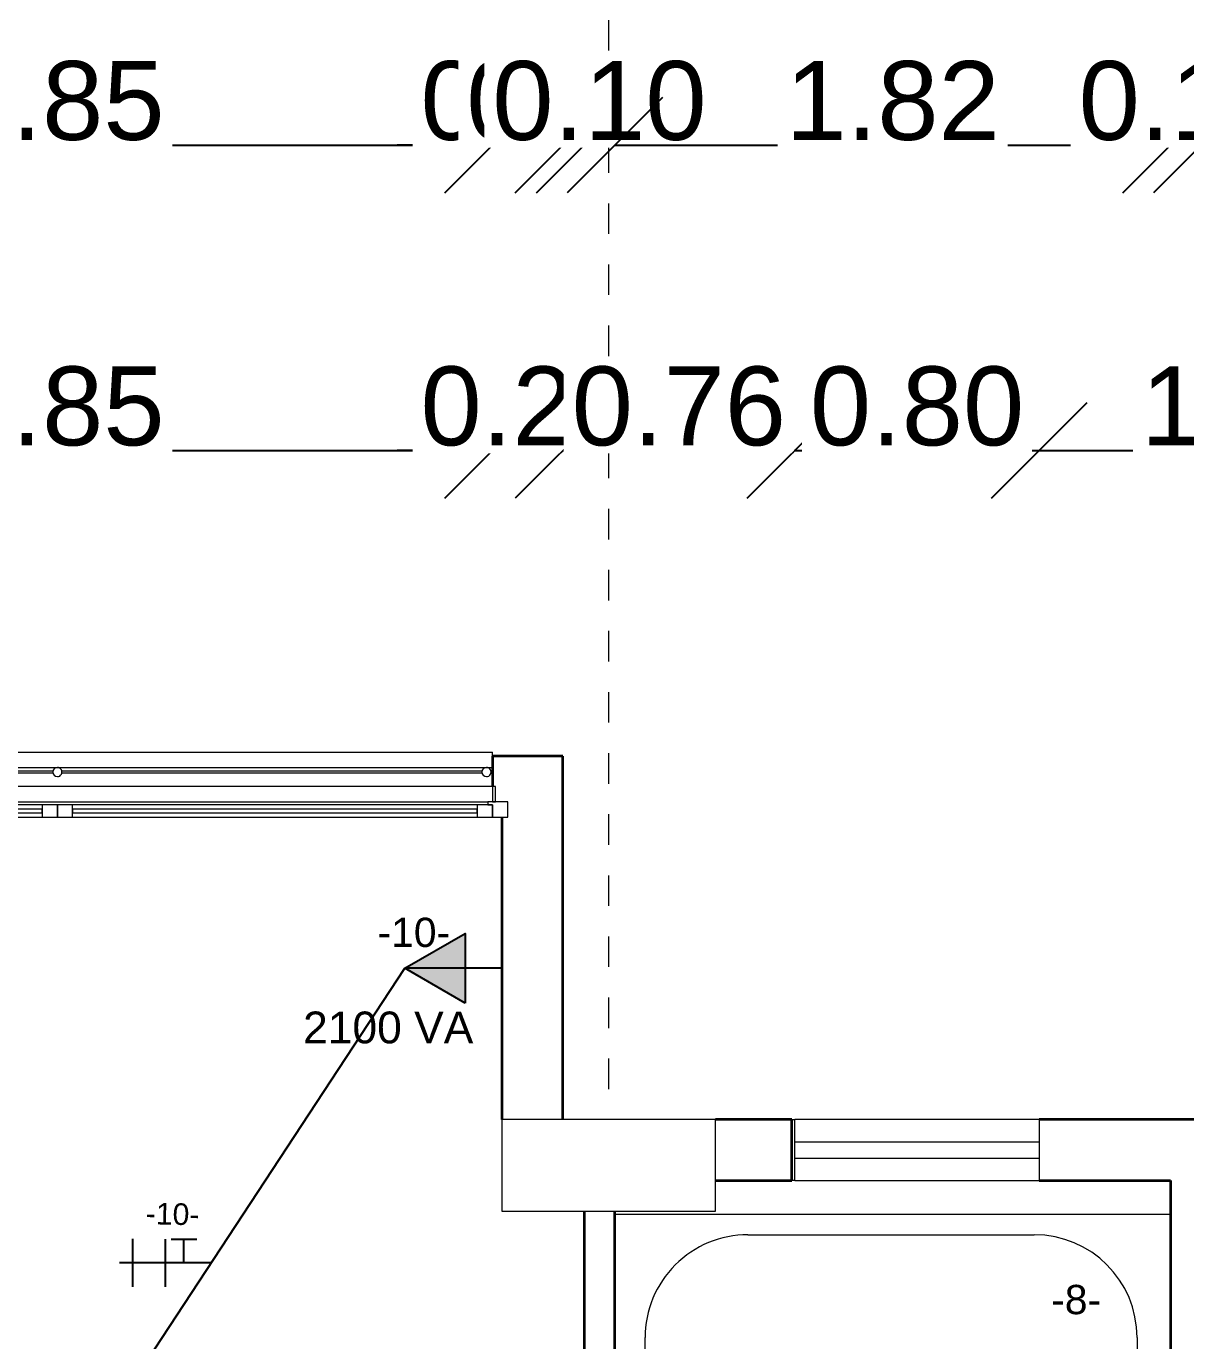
# Model space of a CAD drawing. Header units: metres. Extents: x -182 to 99, y 70 to 117.
# Drawn here: x -3.93 to -0.133, y 109.716 to 114.019 of the extents above; entities that cross this region are included whole.
import ezdxf

# ---------------------------------------------------------------- set-up
doc = ezdxf.new("R2010")
doc.units = ezdxf.units.M
doc.header["$LTSCALE"] = 0.01
doc.linetypes.add('TRAZOS2', pattern=[9.525, 6.35, -3.175])
for name, color, linetype, lineweight in [('A-FLOR-HRAL', 1, 'Continuous', 9), ('A-GLAZ', 6, 'Continuous', 9), ('A-GLAZ-FRAM', 6, 'Continuous', 13), ('A-GLAZ-GLAS', 6, 'Continuous', 13), ('A-GLAZ-SILL', 1, 'Continuous', 9), ('A-WALL', 2, 'Continuous', 9), ('P-SANR-FIXT', 6, 'Continuous', 9), ('S-COLS', 6, 'Continuous', 9), ('S-GRID', 1, 'Continuous', 9)]:
    doc.layers.add(name, color=color, linetype=linetype, lineweight=lineweight)
for name, color, linetype in [('FIAÇÃO', 10, 'Continuous'), ('Força', 7, 'Continuous'), ('Iluminação', 7, 'Continuous')]:
    doc.layers.add(name, color=color, linetype=linetype)
doc.styles.add('Arial', font='arial.ttf', dxfattribs={"height": 0.29506})
doc.styles.add('Arial_2', font='arial.ttf', dxfattribs={"height": 0.258177})
doc.dimstyles.new('Diagonal', dxfattribs={"dimscale": 0.3048, "dimtxt": 0.258177, "dimasz": 1.025262, "dimexe": 0.984252, "dimexo": 0.615157, "dimgap": 0.04101, "dimtad": 1, "dimrnd": 0.01, "dimzin": 0, "dimdsep": 46, "dimtxsty": 'Arial_2', "dimblk1": 'OBLIQUE', "dimblk2": 'OBLIQUE', "dimsah": 1, "dimcen": 0.09, "dimse1": 1, "dimse2": 1, "dimazin": 0, "dimtfac": 1, "dimtix": 1, "dimtmove": 0, "dimatfit": 3, "dimfxl": 1, "dimtvp": 1, "dimtfill": 1, "dimtolj": 1, "dimtzin": 0, "dimarcsym": 2})

# ---------------------------------------------------------------- blocks, each defined once
blk = doc.blocks.new('Pilar rectangular hormigón - 300 x 700 mm-506285-Nivel 4')
at = {"layer": 'S-COLS'}
for p, q in [((0.15, 0.35), (-0.15, 0.35)), ((-0.15, 0.35), (-0.15, -0.35)), ((0.15, -0.35), (0.15, 0.35)), ((-0.15, -0.35), (0.15, -0.35))]:
    blk.add_line(p, q, dxfattribs=at)
blk = doc.blocks.new('M_Bañera de hidromasaje - 1830 mm x 1120 mm - Privado-227122-Nivel 4')
at = {"layer": 'P-SANR-FIXT'}
for p, q in [((0, 1.12), (1.82, 1.12)), ((0.4461, 1.0525), (1.3839, 1.0525)), ((0.1095, 0.404), (0.1095, 0.716)), ((1.7205, 0.716), (1.7205, 0.404)), ((1.3839, 0.0675), (0.4461, 0.0675)), ((1.82, 0), (0, 0))]:
    blk.add_line(p, q, dxfattribs=at)
blk.add_circle((0.4778, 0.5564), 0.02, dxfattribs=at)
for centre, radius, start, end in [((0.4461, 0.716), 0.3365, 90, 180), ((1.3839, 0.716), 0.3366, 360, 90), ((0.4461, 0.404), 0.3366, 180, 270), ((1.3839, 0.404), 0.3366, 270, 0)]:
    blk.add_arc(centre, radius, start, end, dxfattribs=at)
blk = doc.blocks.new('PF 2 Vantaux - Droits - 2_95m x 2_15m-V27-Nivel 4')
at = {"layer": 'A-GLAZ'}
for p, q in [((-1.425, 0), (-1.435, 0)), ((-1.435, 0), (-1.435, -0.05)), ((-1.425, -0.05), (-1.425, 0)), ((1.435, 0), (1.425, 0)), ((1.425, 0), (1.425, -0.05)), ((1.435, -0.05), (1.435, 0)), ((-1.435, -0.05), (-1.425, -0.05)), ((1.425, -0.05), (1.435, -0.05))]:
    blk.add_line(p, q, dxfattribs=at)
at = {"layer": 'A-GLAZ-FRAM', "lineweight": 9}
for p, q in [((1.425, 0), (-1.425, 0)), ((-1.41, -0.05), (1.41, -0.05)), ((-0.05, -0.06), (-1.375, -0.06)), ((1.375, -0.06), (0.05, -0.06)), ((-1.375, -0.1), (-0.05, -0.1)), ((0.05, -0.1), (1.375, -0.1))]:
    blk.add_line(p, q, dxfattribs=at)
at = {"layer": 'A-GLAZ-FRAM'}
for p, q in [((-1.41, -0.05), (-1.475, -0.05)), ((-1.475, -0.05), (-1.475, -0.1)), ((-1.425, -0.06), (-1.425, -0.1)), ((-1.375, -0.06), (-1.425, -0.06)), ((-1.425, -0.1), (-1.425, -0.06)), ((-1.425, -0.06), (-1.41, -0.06)), ((-1.41, -0.06), (-1.41, -0.05)), ((-1.375, -0.1), (-1.375, -0.06)), ((0, -0.06), (-0.05, -0.06)), ((-0.05, -0.06), (-0.05, -0.1)), ((0, -0.1), (0, -0.06)), ((0.05, -0.06), (0, -0.06)), ((0, -0.06), (0, -0.1)), ((0.05, -0.1), (0.05, -0.06)), ((1.375, -0.06), (1.375, -0.1)), ((1.425, -0.06), (1.375, -0.06)), ((1.475, -0.05), (1.41, -0.05)), ((1.41, -0.05), (1.41, -0.06)), ((1.41, -0.06), (1.425, -0.06)), ((1.425, -0.1), (1.425, -0.06)), ((1.425, -0.06), (1.425, -0.1)), ((1.475, -0.1), (1.475, -0.05)), ((-1.475, -0.1), (-1.425, -0.1)), ((-1.425, -0.1), (-1.375, -0.1)), ((-0.05, -0.1), (0, -0.1)), ((0, -0.1), (0.05, -0.1)), ((1.375, -0.1), (1.425, -0.1)), ((1.425, -0.1), (1.475, -0.1))]:
    blk.add_line(p, q, dxfattribs=at)
at = {"layer": 'A-GLAZ-GLAS'}
for p, q in [((-0.05, -0.074), (-1.375, -0.074)), ((-1.375, -0.074), (-1.375, -0.086)), ((-1.375, -0.086), (-0.05, -0.086)), ((-0.05, -0.086), (-0.05, -0.074)), ((1.375, -0.074), (0.05, -0.074)), ((0.05, -0.074), (0.05, -0.086)), ((0.05, -0.086), (1.375, -0.086)), ((1.375, -0.086), (1.375, -0.074))]:
    blk.add_line(p, q, dxfattribs=at)
blk = doc.blocks.new('Barandilla - 30 mm-412618-Nivel 4')
at = {"layer": 'A-FLOR-HRAL'}
for p, q in [((0.015, 0.016), (-0.015, 0.016)), ((-0.015, 0.016), (-0.015, -0.014)), ((0.015, -0.014), (0.015, 0.016)), ((-0.015, -0.014), (0.015, -0.014))]:
    blk.add_line(p, q, dxfattribs=at)
blk = doc.blocks.new('Barandilla - 30 mm-412620-Nivel 4')
at = {"layer": 'A-FLOR-HRAL'}
for start, end in [(0, 180), (180, 360)]:
    blk.add_arc((0, 0), 0.015, start, end, dxfattribs=at)
blk = doc.blocks.new('Barandilla - Barandilla-506086-Nivel 4')
at = {"layer": 'A-FLOR-HRAL'}
for p, q in [((-7.802, 14.0503), (-7.806, 14.0503)), ((-7.806, 14.0453), (-7.802, 14.0453)), ((-6.3953, 14.0503), (-7.772, 14.0503)), ((-7.772, 14.0453), (-6.3957, 14.0453)), ((-4.9903, 14.0503), (-6.3663, 14.0503)), ((-6.3663, 14.0453), (-4.9907, 14.0453)), ((-4.956, 14.0503), (-4.961, 14.0503)), ((-4.961, 14.0453), (-4.956, 14.0453))]:
    blk.add_line(p, q, dxfattribs=at)
at = {"rotation": 89.99999999999984}
for name, p in [('Barandilla - 30 mm-412618-Nivel 4', (-7.786, 14.0478)), ('Barandilla - 30 mm-412620-Nivel 4', (-6.381, 14.0478)), ('Barandilla - 30 mm-412620-Nivel 4', (-4.976, 14.0478))]:
    blk.add_blockref(name, p, dxfattribs=at)
blk = doc.blocks.new('Tipo de barandal superior -  13-506092-Nivel 4')
at = {"layer": 'A-FLOR-HRAL'}
for p, q in [((-7.806, 14.1128), (-7.806, 14.1003)), ((-7.806, 14.1128), (-4.956, 14.1128)), ((-4.956, 14.1003), (-4.956, 14.1128)), ((-7.806, 14.0628), (-7.802, 14.0628)), ((-7.772, 14.0628), (-4.956, 14.0628))]:
    blk.add_line(p, q, dxfattribs=at)
blk = doc.blocks.new('Ventana simple - 25 x 80 cm-430068-Nivel 4')
at = {"layer": 'A-GLAZ-FRAM', "lineweight": 9}
for p, q in [((-0.4, 0.035), (0.4, 0.035)), ((-0.4, -0.02), (-0.4, 0.035)), ((0.4, 0.035), (0.4, -0.02)), ((0.4, -0.02), (-0.4, -0.02))]:
    blk.add_line(p, q, dxfattribs=at)
at = {"layer": 'A-GLAZ-SILL'}
for p, q in [((-0.4, 0.1079), (0.4, 0.1079)), ((-0.4, 0.035), (-0.4, 0.1079)), ((0.4, 0.1079), (0.4, 0.035)), ((-0.4, -0.0941), (-0.4, -0.02)), ((0.4, -0.02), (0.4, -0.0941)), ((0.4, -0.0941), (-0.4, -0.0941))]:
    blk.add_line(p, q, dxfattribs=at)
blk = doc.blocks.new('_Oblique')
at = {"color": 0, "linetype": 'ByBlock', "lineweight": -2}
blk.add_line((-0.5, -0.5), (0.5, 0.5), dxfattribs=at)
blk = doc.blocks.new('*D441')
at = {"color": 0, "lineweight": -2, "transparency": 16777216}
blk.add_line((-6.0229, 115.63), (8.6451, 115.63), dxfattribs=at)
at = {"layer": 'Defpoints', "color": 0, "transparency": 16777216}
for p in [(-6.0229, 115.63), (8.6451, 115.63), (8.6451, 109.44)]:
    blk.add_point(p, dxfattribs=at)
at = {"color": 0, "lineweight": -2, "transparency": 16777216, "xscale": 0.3124999999999999, "yscale": 0.3124999999999999, "zscale": 0.3124999999999999, "rotation": 180}
blk.add_blockref('_Oblique', (-6.0229, 115.63), dxfattribs=at)
at = {"color": 0, "lineweight": -2, "transparency": 16777216, "xscale": 0.3124999999999999, "yscale": 0.3124999999999999, "zscale": 0.3124999999999999}
blk.add_blockref('_Oblique', (8.6451, 115.63), dxfattribs=at)
at = {"color": 0, "transparency": 16777216, "insert": (1.3111, 115.7743), "char_height": 0.25818, "attachment_point": 5, "style": 'Arial_2', "bg_fill": 3, "box_fill_scale": 1.1, "bg_fill_color": 256, "bg_fill_true_color": 13158600, "bg_fill_transparency": 0}
blk.add_mtext('\\A1;14.67', dxfattribs=at)
blk = doc.blocks.new('*D445')
at = {"color": 0, "lineweight": -2, "transparency": 16777216}
blk.add_line((-5.2529, 112.63), (-2.4029, 112.63), dxfattribs=at)
at = {"layer": 'Defpoints', "color": 0, "transparency": 16777216}
for p in [(-2.4029, 112.63), (-5.2529, 111.6425), (-2.4029, 111.6425)]:
    blk.add_point(p, dxfattribs=at)
at = {"color": 0, "lineweight": -2, "transparency": 16777216, "xscale": 0.3124999999999999, "yscale": 0.3124999999999999, "zscale": 0.3124999999999999, "rotation": 180}
blk.add_blockref('_Oblique', (-5.2529, 112.63), dxfattribs=at)
at = {"color": 0, "lineweight": -2, "transparency": 16777216, "xscale": 0.3124999999999999, "yscale": 0.3124999999999999, "zscale": 0.3124999999999999}
blk.add_blockref('_Oblique', (-2.4029, 112.63), dxfattribs=at)
at = {"color": 0, "transparency": 16777216, "insert": (-3.8279, 112.7743), "char_height": 0.25818, "attachment_point": 5, "style": 'Arial_2', "bg_fill": 3, "box_fill_scale": 1.1, "bg_fill_color": 256, "bg_fill_true_color": 13158600, "bg_fill_transparency": 0}
blk.add_mtext('\\A1;2.85', dxfattribs=at)
blk = doc.blocks.new('*D446')
at = {"color": 0, "lineweight": -2, "transparency": 16777216}
for p, q in [((-2.4029, 112.63), (-2.7154, 112.63)), ((-2.4029, 112.63), (-2.1729, 112.63)), ((-2.1729, 112.63), (-1.8604, 112.63))]:
    blk.add_line(p, q, dxfattribs=at)
at = {"layer": 'Defpoints', "color": 0, "transparency": 16777216}
for p in [(-2.4029, 111.6425), (-2.1729, 111.63)]:
    blk.add_point(p, dxfattribs=at)
at = {"color": 0, "lineweight": -2, "transparency": 16777216, "xscale": 0.3124999999999999, "yscale": 0.3124999999999999, "zscale": 0.3124999999999999}
blk.add_blockref('_Oblique', (-2.4029, 112.63), dxfattribs=at)
at = {"color": 0, "lineweight": -2, "transparency": 16777216, "xscale": 0.3124999999999999, "yscale": 0.3124999999999999, "zscale": 0.3124999999999999, "rotation": 180}
blk.add_blockref('_Oblique', (-2.1729, 112.63), dxfattribs=at)
at = {"color": 0, "transparency": 16777216, "insert": (-2.2879, 112.7744), "char_height": 0.25818, "attachment_point": 5, "style": 'Arial_2', "bg_fill": 3, "box_fill_scale": 1.1, "bg_fill_color": 256, "bg_fill_true_color": 13158600, "bg_fill_transparency": 0}
blk.add_mtext('\\A1;0.23', dxfattribs=at)
at = {"layer": 'Defpoints', "color": 0, "transparency": 16777216}
blk.add_point((-2.1729, 112.63), dxfattribs=at)
blk = doc.blocks.new('*D447')
at = {"color": 0, "lineweight": -2, "transparency": 16777216}
blk.add_line((-2.1729, 112.63), (-1.4129, 112.63), dxfattribs=at)
at = {"layer": 'Defpoints', "color": 0, "transparency": 16777216}
for p in [(-2.1729, 111.63), (-1.4129, 110.441)]:
    blk.add_point(p, dxfattribs=at)
at = {"color": 0, "lineweight": -2, "transparency": 16777216, "xscale": 0.3124999999999999, "yscale": 0.3124999999999999, "zscale": 0.3124999999999999, "rotation": 180}
blk.add_blockref('_Oblique', (-2.1729, 112.63), dxfattribs=at)
at = {"color": 0, "lineweight": -2, "transparency": 16777216, "xscale": 0.3124999999999999, "yscale": 0.3124999999999999, "zscale": 0.3124999999999999}
blk.add_blockref('_Oblique', (-1.4129, 112.63), dxfattribs=at)
at = {"color": 0, "transparency": 16777216, "insert": (-1.7929, 112.7743), "char_height": 0.25818, "attachment_point": 5, "style": 'Arial_2', "bg_fill": 3, "box_fill_scale": 1.1, "bg_fill_color": 256, "bg_fill_true_color": 13158600, "bg_fill_transparency": 0}
blk.add_mtext('\\A1;0.76', dxfattribs=at)
at = {"layer": 'Defpoints', "color": 0, "transparency": 16777216}
blk.add_point((-1.4129, 112.63), dxfattribs=at)
blk = doc.blocks.new('*D448')
at = {"color": 0, "lineweight": -2, "transparency": 16777216}
blk.add_line((-1.4129, 112.63), (-0.6129, 112.63), dxfattribs=at)
at = {"layer": 'Defpoints', "color": 0, "transparency": 16777216}
for p in [(-0.6129, 112.63), (-1.4129, 110.441), (-0.6129, 110.44)]:
    blk.add_point(p, dxfattribs=at)
at = {"color": 0, "lineweight": -2, "transparency": 16777216, "xscale": 0.3124999999999999, "yscale": 0.3124999999999999, "zscale": 0.3124999999999999, "rotation": 180}
blk.add_blockref('_Oblique', (-1.4129, 112.63), dxfattribs=at)
at = {"color": 0, "lineweight": -2, "transparency": 16777216, "xscale": 0.3124999999999999, "yscale": 0.3124999999999999, "zscale": 0.3124999999999999}
blk.add_blockref('_Oblique', (-0.6129, 112.63), dxfattribs=at)
at = {"color": 0, "transparency": 16777216, "insert": (-1.0129, 112.7743), "char_height": 0.25818, "attachment_point": 5, "style": 'Arial_2', "bg_fill": 3, "box_fill_scale": 1.1, "bg_fill_color": 256, "bg_fill_true_color": 13158600, "bg_fill_transparency": 0}
blk.add_mtext('\\A1;0.80', dxfattribs=at)
blk = doc.blocks.new('*D449')
at = {"color": 0, "lineweight": -2, "transparency": 16777216}
blk.add_line((-0.6129, 112.63), (0.7553, 112.63), dxfattribs=at)
at = {"layer": 'Defpoints', "color": 0, "transparency": 16777216}
for p in [(0.7553, 112.63), (-0.6129, 110.44), (0.7553, 110.44)]:
    blk.add_point(p, dxfattribs=at)
at = {"color": 0, "lineweight": -2, "transparency": 16777216, "xscale": 0.3124999999999999, "yscale": 0.3124999999999999, "zscale": 0.3124999999999999, "rotation": 180}
blk.add_blockref('_Oblique', (-0.6129, 112.63), dxfattribs=at)
at = {"color": 0, "lineweight": -2, "transparency": 16777216, "xscale": 0.3124999999999999, "yscale": 0.3124999999999999, "zscale": 0.3124999999999999}
blk.add_blockref('_Oblique', (0.7553, 112.63), dxfattribs=at)
at = {"color": 0, "transparency": 16777216, "insert": (0.0712, 112.7744), "char_height": 0.25818, "attachment_point": 5, "style": 'Arial_2', "bg_fill": 3, "box_fill_scale": 1.1, "bg_fill_color": 256, "bg_fill_true_color": 13158600, "bg_fill_transparency": 0}
blk.add_mtext('\\A1;1.37', dxfattribs=at)
blk = doc.blocks.new('*D459')
at = {"color": 0, "lineweight": -2, "transparency": 16777216}
blk.add_line((-5.2529, 113.63), (-2.4029, 113.63), dxfattribs=at)
at = {"layer": 'Defpoints', "color": 0, "transparency": 16777216}
for p in [(-2.4029, 113.63), (-5.2529, 111.63), (-2.4029, 111.63)]:
    blk.add_point(p, dxfattribs=at)
at = {"color": 0, "lineweight": -2, "transparency": 16777216, "xscale": 0.3124999999999999, "yscale": 0.3124999999999999, "zscale": 0.3124999999999999, "rotation": 180}
blk.add_blockref('_Oblique', (-5.2529, 113.63), dxfattribs=at)
at = {"color": 0, "lineweight": -2, "transparency": 16777216, "xscale": 0.3124999999999999, "yscale": 0.3124999999999999, "zscale": 0.3124999999999999}
blk.add_blockref('_Oblique', (-2.4029, 113.63), dxfattribs=at)
at = {"color": 0, "transparency": 16777216, "insert": (-3.8279, 113.7743), "char_height": 0.25818, "attachment_point": 5, "style": 'Arial_2', "bg_fill": 3, "box_fill_scale": 1.1, "bg_fill_color": 256, "bg_fill_true_color": 13158600, "bg_fill_transparency": 0}
blk.add_mtext('\\A1;2.85', dxfattribs=at)
blk = doc.blocks.new('*D460')
at = {"color": 0, "lineweight": -2, "transparency": 16777216}
for p, q in [((-2.4029, 113.63), (-2.7154, 113.63)), ((-2.4029, 113.63), (-2.1729, 113.63)), ((-2.1729, 113.63), (-1.8604, 113.63))]:
    blk.add_line(p, q, dxfattribs=at)
at = {"layer": 'Defpoints', "color": 0, "transparency": 16777216}
for p in [(-2.4029, 111.63), (-2.1729, 111.63)]:
    blk.add_point(p, dxfattribs=at)
at = {"color": 0, "lineweight": -2, "transparency": 16777216, "xscale": 0.3124999999999999, "yscale": 0.3124999999999999, "zscale": 0.3124999999999999}
blk.add_blockref('_Oblique', (-2.4029, 113.63), dxfattribs=at)
at = {"color": 0, "lineweight": -2, "transparency": 16777216, "xscale": 0.3124999999999999, "yscale": 0.3124999999999999, "zscale": 0.3124999999999999, "rotation": 180}
blk.add_blockref('_Oblique', (-2.1729, 113.63), dxfattribs=at)
at = {"color": 0, "transparency": 16777216, "insert": (-2.2879, 113.7744), "char_height": 0.25818, "attachment_point": 5, "style": 'Arial_2', "bg_fill": 3, "box_fill_scale": 1.1, "bg_fill_color": 256, "bg_fill_true_color": 13158600, "bg_fill_transparency": 0}
blk.add_mtext('\\A1;0.23', dxfattribs=at)
at = {"layer": 'Defpoints', "color": 0, "transparency": 16777216}
blk.add_point((-2.1729, 113.63), dxfattribs=at)
blk = doc.blocks.new('*D461')
at = {"color": 0, "lineweight": -2, "transparency": 16777216}
for p, q in [((-2.1729, 113.63), (-2.4854, 113.63)), ((-2.1729, 113.63), (-2.1029, 113.63)), ((-2.1029, 113.63), (-1.7904, 113.63))]:
    blk.add_line(p, q, dxfattribs=at)
at = {"layer": 'Defpoints', "color": 0, "transparency": 16777216}
for p in [(-2.1729, 111.63), (-2.1029, 110.14)]:
    blk.add_point(p, dxfattribs=at)
at = {"color": 0, "lineweight": -2, "transparency": 16777216, "xscale": 0.3124999999999999, "yscale": 0.3124999999999999, "zscale": 0.3124999999999999}
blk.add_blockref('_Oblique', (-2.1729, 113.63), dxfattribs=at)
at = {"color": 0, "lineweight": -2, "transparency": 16777216, "xscale": 0.3124999999999999, "yscale": 0.3124999999999999, "zscale": 0.3124999999999999, "rotation": 180}
blk.add_blockref('_Oblique', (-2.1029, 113.63), dxfattribs=at)
at = {"color": 0, "transparency": 16777216, "insert": (-2.1379, 113.7743), "char_height": 0.25818, "attachment_point": 5, "style": 'Arial_2', "bg_fill": 3, "box_fill_scale": 1.1, "bg_fill_color": 256, "bg_fill_true_color": 13158600, "bg_fill_transparency": 0}
blk.add_mtext('\\A1;0.07', dxfattribs=at)
at = {"layer": 'Defpoints', "color": 0, "transparency": 16777216}
blk.add_point((-2.1029, 113.63), dxfattribs=at)
blk = doc.blocks.new('*D462')
at = {"color": 0, "lineweight": -2, "transparency": 16777216}
for p, q in [((-2.1029, 113.63), (-2.4154, 113.63)), ((-2.1029, 113.63), (-2.0029, 113.63)), ((-2.0029, 113.63), (-1.6904, 113.63))]:
    blk.add_line(p, q, dxfattribs=at)
at = {"layer": 'Defpoints', "color": 0, "transparency": 16777216}
for p in [(-2.1029, 110.14), (-2.0029, 110.14)]:
    blk.add_point(p, dxfattribs=at)
at = {"color": 0, "lineweight": -2, "transparency": 16777216, "xscale": 0.3124999999999999, "yscale": 0.3124999999999999, "zscale": 0.3124999999999999}
blk.add_blockref('_Oblique', (-2.1029, 113.63), dxfattribs=at)
at = {"color": 0, "lineweight": -2, "transparency": 16777216, "xscale": 0.3124999999999999, "yscale": 0.3124999999999999, "zscale": 0.3124999999999999, "rotation": 180}
blk.add_blockref('_Oblique', (-2.0029, 113.63), dxfattribs=at)
at = {"color": 0, "transparency": 16777216, "insert": (-2.0529, 113.7743), "char_height": 0.25818, "attachment_point": 5, "style": 'Arial_2', "bg_fill": 3, "box_fill_scale": 1.1, "bg_fill_color": 256, "bg_fill_true_color": 13158600, "bg_fill_transparency": 0}
blk.add_mtext('\\A1;0.10', dxfattribs=at)
at = {"layer": 'Defpoints', "color": 0, "transparency": 16777216}
blk.add_point((-2.0029, 113.63), dxfattribs=at)
blk = doc.blocks.new('*D463')
at = {"color": 0, "lineweight": -2, "transparency": 16777216}
blk.add_line((-2.0029, 113.63), (-0.1829, 113.63), dxfattribs=at)
at = {"layer": 'Defpoints', "color": 0, "transparency": 16777216}
for p in [(-0.1829, 113.63), (-0.1829, 110.24), (-2.0029, 110.14)]:
    blk.add_point(p, dxfattribs=at)
at = {"color": 0, "lineweight": -2, "transparency": 16777216, "xscale": 0.3124999999999999, "yscale": 0.3124999999999999, "zscale": 0.3124999999999999, "rotation": 180}
blk.add_blockref('_Oblique', (-2.0029, 113.63), dxfattribs=at)
at = {"color": 0, "lineweight": -2, "transparency": 16777216, "xscale": 0.3124999999999999, "yscale": 0.3124999999999999, "zscale": 0.3124999999999999}
blk.add_blockref('_Oblique', (-0.1829, 113.63), dxfattribs=at)
at = {"color": 0, "transparency": 16777216, "insert": (-1.0929, 113.7743), "char_height": 0.25818, "attachment_point": 5, "style": 'Arial_2', "bg_fill": 3, "box_fill_scale": 1.1, "bg_fill_color": 256, "bg_fill_true_color": 13158600, "bg_fill_transparency": 0}
blk.add_mtext('\\A1;1.82', dxfattribs=at)
blk = doc.blocks.new('*D464')
at = {"color": 0, "lineweight": -2, "transparency": 16777216}
for p, q in [((-0.1829, 113.63), (-0.4954, 113.63)), ((-0.1829, 113.63), (-0.0829, 113.63)), ((-0.0829, 113.63), (0.2296, 113.63))]:
    blk.add_line(p, q, dxfattribs=at)
at = {"layer": 'Defpoints', "color": 0, "transparency": 16777216}
for p in [(-0.1829, 110.24), (-0.0829, 110.24)]:
    blk.add_point(p, dxfattribs=at)
at = {"color": 0, "lineweight": -2, "transparency": 16777216, "xscale": 0.3124999999999999, "yscale": 0.3124999999999999, "zscale": 0.3124999999999999}
blk.add_blockref('_Oblique', (-0.1829, 113.63), dxfattribs=at)
at = {"color": 0, "lineweight": -2, "transparency": 16777216, "xscale": 0.3124999999999999, "yscale": 0.3124999999999999, "zscale": 0.3124999999999999, "rotation": 180}
blk.add_blockref('_Oblique', (-0.0829, 113.63), dxfattribs=at)
at = {"color": 0, "transparency": 16777216, "insert": (-0.1329, 113.7743), "char_height": 0.25818, "attachment_point": 5, "style": 'Arial_2', "bg_fill": 3, "box_fill_scale": 1.1, "bg_fill_color": 256, "bg_fill_true_color": 13158600, "bg_fill_transparency": 0}
blk.add_mtext('\\A1;0.10', dxfattribs=at)
at = {"layer": 'Defpoints', "color": 0, "transparency": 16777216}
blk.add_point((-0.0829, 113.63), dxfattribs=at)
blk = doc.blocks.new('*D465')
at = {"color": 0, "lineweight": -2, "transparency": 16777216}
blk.add_line((-0.0829, 113.63), (3.2334, 113.63), dxfattribs=at)
at = {"layer": 'Defpoints', "color": 0, "transparency": 16777216}
for p in [(3.2334, 113.63), (-0.0829, 110.24), (3.2334, 110.14)]:
    blk.add_point(p, dxfattribs=at)
at = {"color": 0, "lineweight": -2, "transparency": 16777216, "xscale": 0.3124999999999999, "yscale": 0.3124999999999999, "zscale": 0.3124999999999999, "rotation": 180}
blk.add_blockref('_Oblique', (-0.0829, 113.63), dxfattribs=at)
at = {"color": 0, "lineweight": -2, "transparency": 16777216, "xscale": 0.3124999999999999, "yscale": 0.3124999999999999, "zscale": 0.3124999999999999}
blk.add_blockref('_Oblique', (3.2334, 113.63), dxfattribs=at)
at = {"color": 0, "transparency": 16777216, "insert": (1.5753, 113.7744), "char_height": 0.25818, "attachment_point": 5, "style": 'Arial_2', "bg_fill": 3, "box_fill_scale": 1.1, "bg_fill_color": 256, "bg_fill_true_color": 13158600, "bg_fill_transparency": 0}
blk.add_mtext('\\A1;3.32', dxfattribs=at)
blk = doc.blocks.new('*D442')
at = {"color": 0, "lineweight": -2, "transparency": 16777216}
blk.add_line((-5.4829, 114.63), (-2.1729, 114.63), dxfattribs=at)
at = {"layer": 'Defpoints', "color": 0, "transparency": 16777216}
for p in [(-2.1729, 114.63), (-2.1729, 111.63), (-5.4829, 110.43)]:
    blk.add_point(p, dxfattribs=at)
at = {"color": 0, "lineweight": -2, "transparency": 16777216, "xscale": 0.3124999999999999, "yscale": 0.3124999999999999, "zscale": 0.3124999999999999, "rotation": 180}
blk.add_blockref('_Oblique', (-5.4829, 114.63), dxfattribs=at)
at = {"color": 0, "lineweight": -2, "transparency": 16777216, "xscale": 0.3124999999999999, "yscale": 0.3124999999999999, "zscale": 0.3124999999999999}
blk.add_blockref('_Oblique', (-2.1729, 114.63), dxfattribs=at)
at = {"color": 0, "transparency": 16777216, "insert": (-3.8279, 114.7744), "char_height": 0.25818, "attachment_point": 5, "style": 'Arial_2', "bg_fill": 3, "box_fill_scale": 1.1, "bg_fill_color": 256, "bg_fill_true_color": 13158600, "bg_fill_transparency": 0}
blk.add_mtext('\\A1;3.31', dxfattribs=at)
blk = doc.blocks.new('*D443')
at = {"color": 0, "lineweight": -2, "transparency": 16777216}
blk.add_line((-2.1729, 114.63), (8.6451, 114.63), dxfattribs=at)
at = {"layer": 'Defpoints', "color": 0, "transparency": 16777216}
for p in [(8.6451, 114.63), (-2.1729, 111.63), (8.6451, 110.44)]:
    blk.add_point(p, dxfattribs=at)
at = {"color": 0, "lineweight": -2, "transparency": 16777216, "xscale": 0.3124999999999999, "yscale": 0.3124999999999999, "zscale": 0.3124999999999999, "rotation": 180}
blk.add_blockref('_Oblique', (-2.1729, 114.63), dxfattribs=at)
at = {"color": 0, "lineweight": -2, "transparency": 16777216, "xscale": 0.3124999999999999, "yscale": 0.3124999999999999, "zscale": 0.3124999999999999}
blk.add_blockref('_Oblique', (8.6451, 114.63), dxfattribs=at)
at = {"color": 0, "transparency": 16777216, "insert": (3.2361, 114.7743), "char_height": 0.25818, "attachment_point": 5, "style": 'Arial_2', "bg_fill": 3, "box_fill_scale": 1.1, "bg_fill_color": 256, "bg_fill_true_color": 13158600, "bg_fill_transparency": 0}
blk.add_mtext('\\A1;10.82', dxfattribs=at)
blk = doc.blocks.new('*D473')
at = {"color": 0, "lineweight": -2, "transparency": 16777216}
blk.add_line((17.086, 110.44), (17.086, 81.2458), dxfattribs=at)
at = {"layer": 'Defpoints', "color": 0, "transparency": 16777216}
for p in [(8.3862, 110.44), (-2.4818, 81.2458), (17.086, 81.2458)]:
    blk.add_point(p, dxfattribs=at)
at = {"color": 0, "lineweight": -2, "transparency": 16777216, "xscale": 0.3124999999999999, "yscale": 0.3124999999999999, "zscale": 0.3124999999999999}
for p, rotation in [((17.086, 110.44), 90), ((17.086, 81.2458), 270)]:
    blk.add_blockref('_Oblique', p, dxfattribs=dict(at, rotation=rotation))
at = {"color": 0, "transparency": 16777216, "insert": (16.9417, 95.8429), "char_height": 0.25818, "attachment_point": 5, "rotation": 90, "style": 'Arial_2', "bg_fill": 3, "box_fill_scale": 1.1, "bg_fill_color": 256, "bg_fill_true_color": 13158600, "bg_fill_transparency": 0}
blk.add_mtext('\\A1;29.19', dxfattribs=at)
blk = doc.blocks.new('F-F')
at = {"layer": 'FIAÇÃO'}
for p, q in [((2561.97, 1222.26), (2561.97, 1243.08)), ((2576.26, 1222.26), (2576.26, 1243.08))]:
    blk.add_line(p, q, dxfattribs=at)
at = {"layer": 'FIAÇÃO', "color": 3}
blk.add_line((2584.31, 1232.67), (2584.31, 1243.08), dxfattribs=at)
blk.add_lwpolyline([(2578.75, 1243.08), (2584.31, 1243.08), (2589.86, 1243.08)], dxfattribs=at)

msp = doc.modelspace()

# ---------------------------------------------------------------- linework, layer by layer
at = {"layer": 'A-WALL', "color": 7, "lineweight": 35}
for p, q in [((-2.1729, 111.63), (-2.4029, 111.63)), ((-2.4029, 111.63), (-2.4029, 111.53)), ((-2.1729, 110.44), (-2.1729, 111.63)), ((-2.3729, 111.43), (-2.3729, 110.44)), ((-1.4225, 110.44), (-1.6729, 110.44)), ((-1.4225, 110.24), (-1.4225, 110.44)), ((0.7553, 110.44), (-0.6129, 110.44)), ((-1.6729, 110.24), (-1.4225, 110.24)), ((-0.6129, 110.24), (-0.1829, 110.24)), ((-0.1829, 110.24), (-0.1829, 107.5072)), ((-2.1029, 110.14), (-2.1029, 105.4359)), ((-2.0029, 107.5072), (-2.0029, 110.14))]:
    msp.add_line(p, q, dxfattribs=at)
at = {"layer": 'A-WALL', "color": 7}
for p, q in [((-1.4225, 110.44), (-1.4129, 110.44)), ((-1.4129, 110.24), (-1.4225, 110.24))]:
    msp.add_line(p, q, dxfattribs=at)
at = {"layer": 'S-GRID', "linetype": 'TRAZOS2'}
msp.add_line((-2.0229, 117.2393), (-2.0229, 110.44), dxfattribs=at)

# ---------------------------------------------------------------- block references
at = {"layer": 'A-FLOR-HRAL'}
for name in ['Tipo de barandal superior -  13-506092-Nivel 4', 'Barandilla - Barandilla-506086-Nivel 4']:
    msp.add_blockref(name, (2.5531, 97.5297), dxfattribs=at)
at = {"layer": 'A-GLAZ'}
msp.add_blockref('PF 2 Vantaux - Droits - 2_95m x 2_15m-V27-Nivel 4', (-3.8279, 111.53), dxfattribs=at)
at = {"layer": 'A-GLAZ', "rotation": 180}
msp.add_blockref('Ventana simple - 25 x 80 cm-430068-Nivel 4', (-1.0129, 110.3468), dxfattribs=at)
at = {"layer": 'P-SANR-FIXT', "rotation": 180}
msp.add_blockref('M_Bañera de hidromasaje - 1830 mm x 1120 mm - Privado-227122-Nivel 4', (-0.1829, 110.13), dxfattribs=at)
at = {"layer": 'S-COLS', "rotation": 269.9999999999993}
msp.add_blockref('Pilar rectangular hormigón - 300 x 700 mm-506285-Nivel 4', (-2.0229, 110.29), dxfattribs=at)

# ---------------------------------------------------------------- next in the draw order: dimensions: what is measured, and where the dimension line sits
at = {"color": 1}
dim = msp.add_linear_dim(base=(8.6451, 115.63), p1=(-6.0229, 115.63), p2=(8.6451, 109.44), dimstyle='Diagonal', override={"dimpost": '<>'}, dxfattribs=at)
dim.commit()
dim.dimension.update_dxf_attribs({"geometry": '*D441', "text_midpoint": (1.3111, 115.7743)})

# ---------------------------------------------------------------- next in the draw order: linework, layer by layer
at = {"layer": 'Força', "color": 0, "ltscale": 0.5}
msp.add_line((-3.3244, 109.9707), (-3.6244, 109.9707), dxfattribs=at)

# ---------------------------------------------------------------- next in the draw order: block references
at = {"layer": 'FIAÇÃO', "lineweight": 20, "xscale": 0.007500000000000001, "yscale": 0.007500000000000001, "zscale": 0.007500000000000001, "rotation": 359.9548737758172}
msp.add_blockref('F-F', (-22.8031, 100.7408), dxfattribs=at)

# ---------------------------------------------------------------- next in the draw order: texts
at = {"layer": 'FIAÇÃO', "lineweight": 20, "style": 'Arial'}
msp.add_text('-10-', height=0.07075, rotation=358.7675, dxfattribs=at).set_placement((-3.5392, 110.0972))

# ---------------------------------------------------------------- next in the draw order: dimensions: what is measured, and where the dimension line sits
at = {"color": 1}
dim = msp.add_linear_dim(base=(-2.4029, 112.63), p1=(-5.2529, 111.6425), p2=(-2.4029, 111.6425), dimstyle='Diagonal', override={"dimpost": '<>', "dimtmove": 1}, dxfattribs=at)
dim.commit()
dim.dimension.update_dxf_attribs({"geometry": '*D445', "text_midpoint": (-3.8279, 112.7743)})

# ---------------------------------------------------------------- next in the draw order: dimensions: what is measured, and where the dimension line sits
dim = msp.add_linear_dim(base=(-2.1729, 112.63), p1=(-2.4029, 111.6425), p2=(-2.1729, 111.63), dimstyle='Diagonal', override={"dimpost": '<>', "dimtmove": 1}, dxfattribs=at)
dim.commit()
dim.dimension.update_dxf_attribs({"geometry": '*D446', "text_midpoint": (-2.2879, 112.7744)})

# ---------------------------------------------------------------- next in the draw order: dimensions: what is measured, and where the dimension line sits
dim = msp.add_linear_dim(base=(-1.4129, 112.63), p1=(-2.1729, 111.63), p2=(-1.4129, 110.441), dimstyle='Diagonal', override={"dimpost": '<>', "dimtmove": 1}, dxfattribs=at)
dim.commit()
dim.dimension.update_dxf_attribs({"geometry": '*D447', "text_midpoint": (-1.7929, 112.7743)})

# ---------------------------------------------------------------- next in the draw order: dimensions: what is measured, and where the dimension line sits
for base, p1, p2, picture, middle in [((-2.4029, 113.63), (-5.2529, 111.63), (-2.4029, 111.63), '*D459', (-3.8279, 113.7743)), ((-0.6129, 112.63), (-1.4129, 110.441), (-0.6129, 110.44), '*D448', (-1.0129, 112.7743))]:
    dim = msp.add_linear_dim(base=base, p1=p1, p2=p2, dimstyle='Diagonal', override={"dimpost": '<>', "dimtmove": 1}, dxfattribs=at)
    dim.commit()
    dim.dimension.update_dxf_attribs({"geometry": picture, "text_midpoint": middle})

# ---------------------------------------------------------------- next in the draw order: dimensions: what is measured, and where the dimension line sits
for base, p1, p2, picture, middle in [((-2.1729, 113.63), (-2.4029, 111.63), (-2.1729, 111.63), '*D460', (-2.2879, 113.7744)), ((0.7553, 112.63), (-0.6129, 110.44), (0.7553, 110.44), '*D449', (0.0712, 112.7744))]:
    dim = msp.add_linear_dim(base=base, p1=p1, p2=p2, dimstyle='Diagonal', override={"dimpost": '<>', "dimtmove": 1}, dxfattribs=at)
    dim.commit()
    dim.dimension.update_dxf_attribs({"geometry": picture, "text_midpoint": middle})

# ---------------------------------------------------------------- next in the draw order: dimensions: what is measured, and where the dimension line sits
dim = msp.add_linear_dim(base=(-2.1029, 113.63), p1=(-2.1729, 111.63), p2=(-2.1029, 110.14), dimstyle='Diagonal', override={"dimpost": '<>', "dimtmove": 1}, dxfattribs=at)
dim.commit()
dim.dimension.update_dxf_attribs({"geometry": '*D461', "text_midpoint": (-2.1379, 113.7743)})

# ---------------------------------------------------------------- next in the draw order: dimensions: what is measured, and where the dimension line sits
dim = msp.add_linear_dim(base=(-2.0029, 113.63), p1=(-2.1029, 110.14), p2=(-2.0029, 110.14), dimstyle='Diagonal', override={"dimpost": '<>', "dimtmove": 1}, dxfattribs=at)
dim.commit()
dim.dimension.update_dxf_attribs({"geometry": '*D462', "text_midpoint": (-2.0529, 113.7743)})

# ---------------------------------------------------------------- next in the draw order: dimensions: what is measured, and where the dimension line sits
dim = msp.add_linear_dim(base=(-0.1829, 113.63), p1=(-2.0029, 110.14), p2=(-0.1829, 110.24), dimstyle='Diagonal', override={"dimpost": '<>', "dimtmove": 1}, dxfattribs=at)
dim.commit()
dim.dimension.update_dxf_attribs({"geometry": '*D463', "text_midpoint": (-1.0929, 113.7743)})

# ---------------------------------------------------------------- next in the draw order: dimensions: what is measured, and where the dimension line sits
for base, p1, p2, picture, middle in [((-2.1729, 114.63), (-5.4829, 110.43), (-2.1729, 111.63), '*D442', (-3.8279, 114.7744)), ((-0.0829, 113.63), (-0.1829, 110.24), (-0.0829, 110.24), '*D464', (-0.1329, 113.7743))]:
    dim = msp.add_linear_dim(base=base, p1=p1, p2=p2, dimstyle='Diagonal', override={"dimpost": '<>', "dimtmove": 1}, dxfattribs=at)
    dim.commit()
    dim.dimension.update_dxf_attribs({"geometry": picture, "text_midpoint": middle})

# ---------------------------------------------------------------- next in the draw order: hatches: boundary and pattern name
at = {"layer": 'Iluminação'}
msp.add_hatch(color=256, dxfattribs=at).paths.add_polyline_path([(-2.6905, 110.935), (-2.4927, 110.935), (-2.4927, 111.0491)])
at = {"layer": 'Iluminação', "ltscale": 0.5}
h = msp.add_hatch(color=0, dxfattribs=at)
h.set_gradient(color1=(255, 255, 255), tint=1)
h.paths.add_polyline_path([(-2.4927, 110.8208), (-2.4927, 110.935), (-2.6905, 110.935)])

# ---------------------------------------------------------------- next in the draw order: linework, layer by layer
at = {"layer": 'Força', "color": 0, "ltscale": 0.5}
msp.add_line((-3.8657, 109.1475), (-2.6905, 110.935), dxfattribs=at)
at = {"layer": 'Iluminação'}
for p, q in [((-2.4927, 110.935), (-2.6905, 110.935)), ((-2.3729, 110.935), (-2.4927, 110.935))]:
    msp.add_line(p, q, dxfattribs=at)
msp.add_lwpolyline([(-2.4927, 110.8208), (-2.6905, 110.935), (-2.4927, 111.0491)], close=True, dxfattribs=at)

# ---------------------------------------------------------------- next in the draw order: texts
at = {"layer": 'Iluminação', "lineweight": 20, "style": 'Arial'}
msp.add_text('-10-', height=0.09589, dxfattribs=at).set_placement((-2.7799, 111.0047))
at = {"layer": 'Iluminação', "lineweight": 20, "insert": (-2.7446, 110.6878), "char_height": 0.104025, "width": 0.595396, "attachment_point": 8, "style": 'Arial'}
msp.add_mtext('{\\H0.0275x;\\P\\P}2100 VA', dxfattribs=at)

# ---------------------------------------------------------------- next in the draw order: dimensions: what is measured, and where the dimension line sits
at = {"color": 1}
dim = msp.add_linear_dim(base=(3.2334, 113.63), p1=(-0.0829, 110.24), p2=(3.2334, 110.14), dimstyle='Diagonal', override={"dimpost": '<>', "dimtmove": 1}, dxfattribs=at)
dim.commit()
dim.dimension.update_dxf_attribs({"geometry": '*D465', "text_midpoint": (1.5753, 113.7744)})

# ---------------------------------------------------------------- next in the draw order: dimensions: what is measured, and where the dimension line sits
dim = msp.add_linear_dim(base=(8.6451, 114.63), p1=(-2.1729, 111.63), p2=(8.6451, 110.44), dimstyle='Diagonal', override={"dimpost": '<>', "dimtmove": 1}, dxfattribs=at)
dim.commit()
dim.dimension.update_dxf_attribs({"geometry": '*D443', "text_midpoint": (3.2361, 114.7743)})

# ---------------------------------------------------------------- next in the draw order: dimensions: what is measured, and where the dimension line sits
dim = msp.add_linear_dim(base=(17.086, 81.2458), p1=(8.3862, 110.44), p2=(-2.4818, 81.2458), angle=90, dimstyle='Diagonal', override={"dimpost": '<>'}, dxfattribs=at)
dim.commit()
dim.dimension.update_dxf_attribs({"geometry": '*D473', "text_midpoint": (16.9417, 95.8429)})

# ---------------------------------------------------------------- next in the draw order: texts
at = {"layer": 'Iluminação', "lineweight": 20, "style": 'Arial'}
msp.add_text('-8-', height=0.09589, dxfattribs=at).set_placement((-0.5738, 109.8026))

doc.saveas('drawing.dxf')
